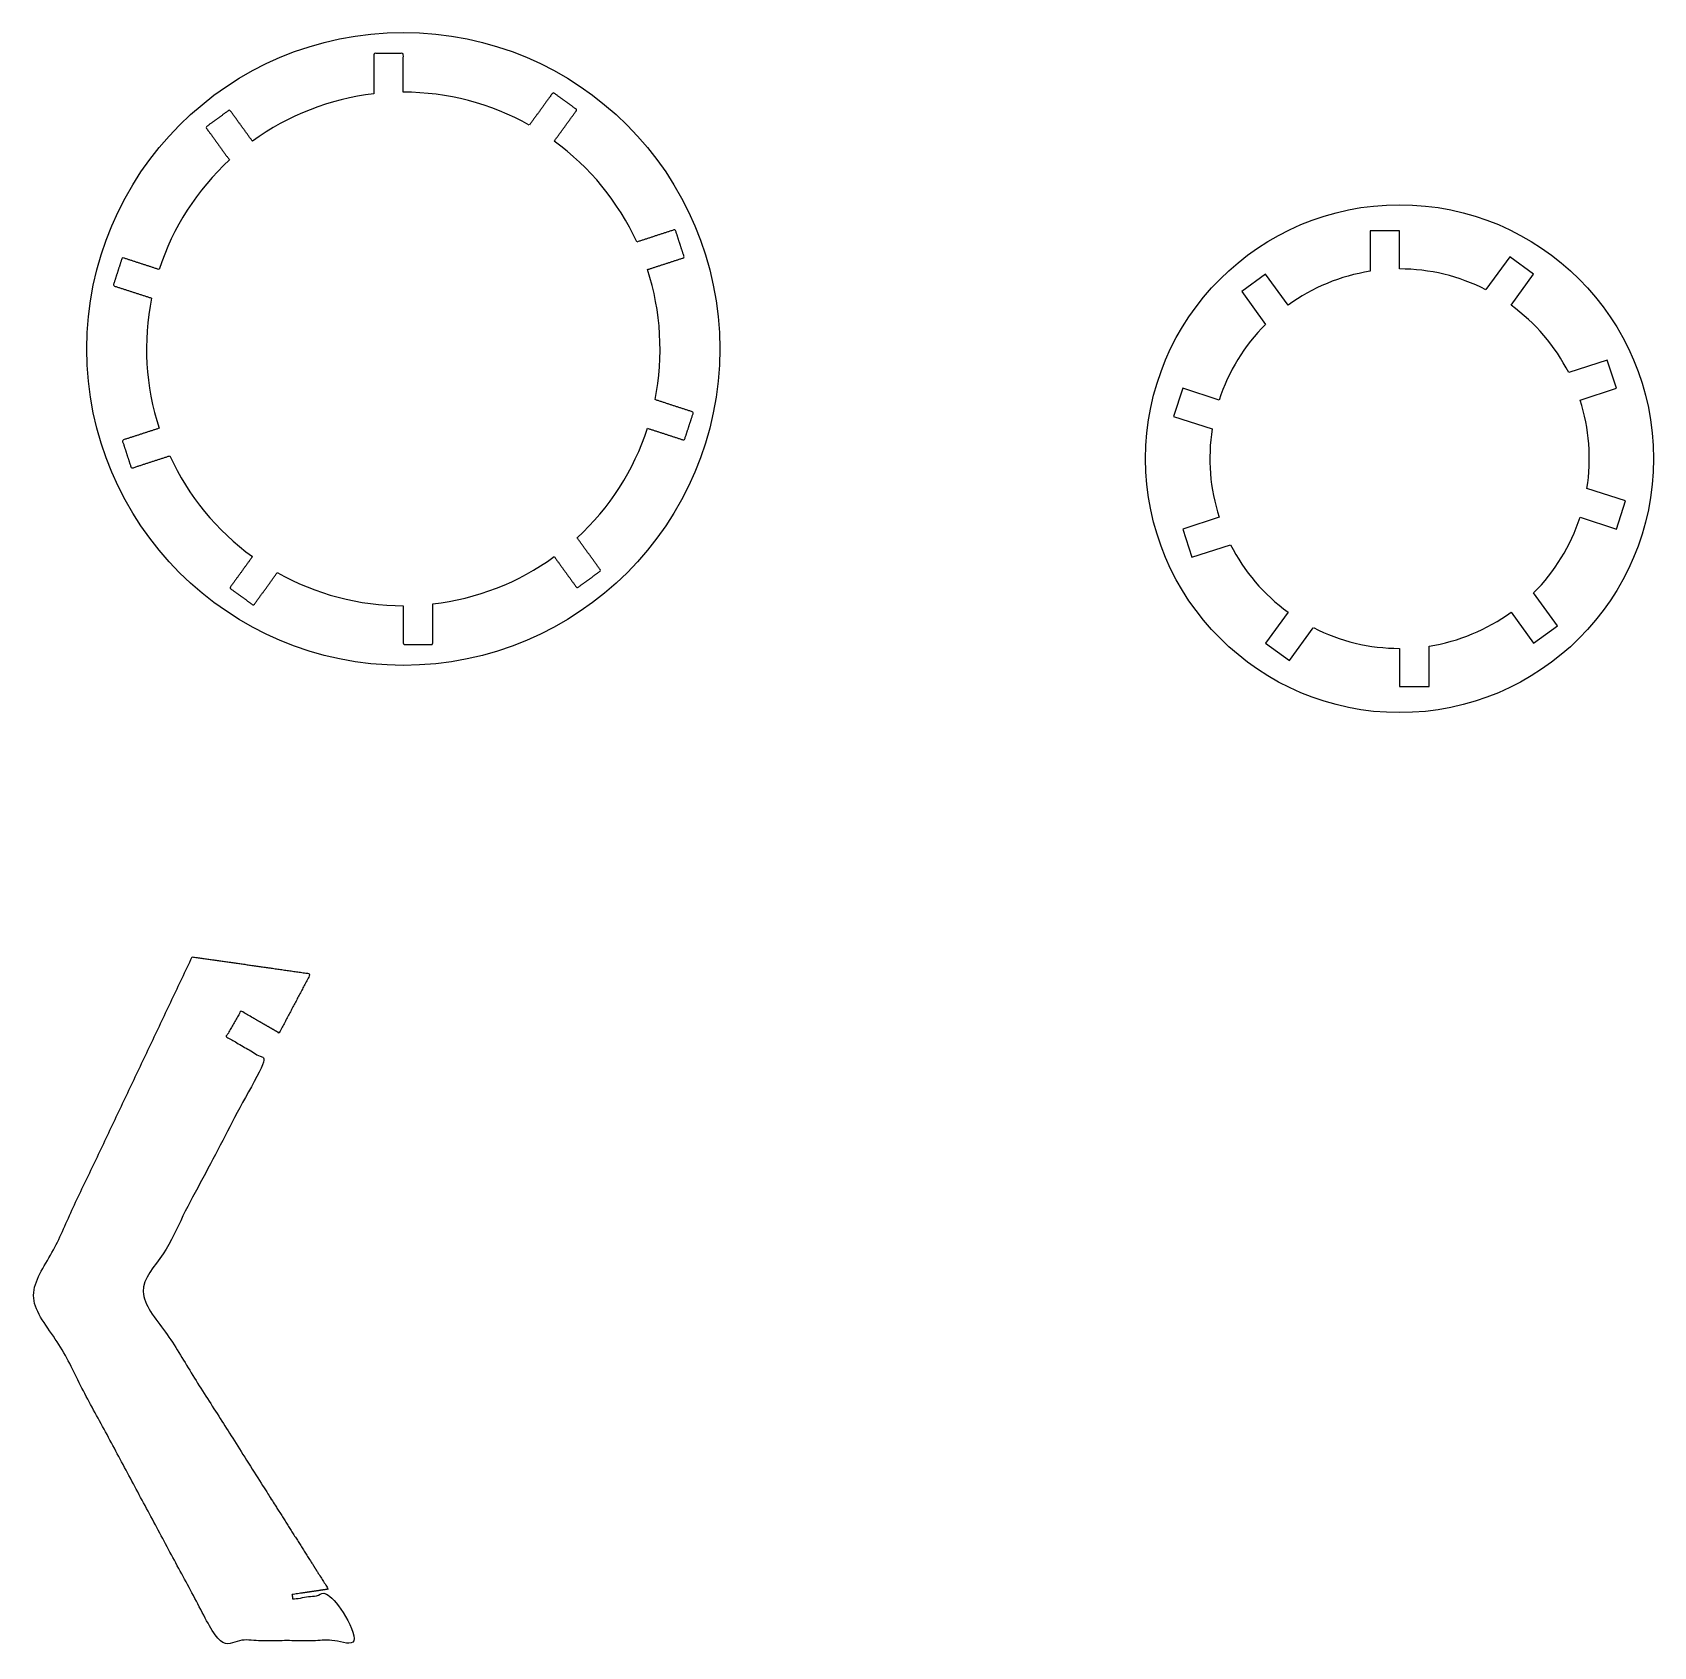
# Model space of a CAD drawing. Header units: millimetres. Extents: x -98 to 94, y -84 to 107.
import ezdxf

# ---------------------------------------------------------------- set-up
doc = ezdxf.new("R2010")
doc.units = ezdxf.units.MM
doc.header["$MEASUREMENT"] = 0
doc.layers.add('Default', color=178, linetype='Continuous', true_color=0x000000)

msp = doc.modelspace()

# ---------------------------------------------------------------- linework, layer by layer
at = {"layer": 'Default'}
for points in [[(64, 79.47), (64, 84), (60.5, 84), (60.5, 79.2)], [(77.21, 75.18), (79.87, 78.84), (77.04, 80.9), (74.22, 77.02)], [(50.79, 75.18), (48.13, 78.84), (45.3, 76.79), (48.12, 72.9)], [(85.37, 63.94), (89.68, 65.34), (88.6, 68.67), (84.03, 67.19)], [(42.63, 63.94), (38.32, 65.34), (37.24, 62.01), (41.81, 60.53)], [(85.37, 50.06), (89.68, 48.66), (90.76, 51.99), (86.19, 53.47)], [(42.63, 50.06), (38.32, 48.66), (39.4, 45.33), (43.97, 46.81)], [(77.21, 38.82), (79.87, 35.16), (82.7, 37.21), (79.88, 41.1)], [(50.79, 38.82), (48.13, 35.16), (50.96, 33.1), (53.78, 36.98)], [(64, 34.53), (64, 30), (67.5, 30), (67.5, 34.8)]]:
    msp.add_lwpolyline(points, dxfattribs=at)
for centre, radius in [((-54, 70), 37.48), ((64, 57), 30.08)]:
    msp.add_circle(centre, radius, dxfattribs=at)
for centre, radius, start, end in [((-54, 70), 30.41, 96.6082, 126), ((-54, 70), 30.41, 96.6082, 126), ((-54, 70), 30.41, 60.6082, 90), ((-54, 70), 30.41, 60.6082, 90), ((-54, 70), 30.41, 24.6082, 54), ((-54, 70), 30.41, 24.6082, 54), ((-54, 70), 30.41, 132.6082, 162), ((-54, 70), 30.41, 132.6082, 162), ((-54, 70), 30.41, 348.6082, 18), ((-54, 70), 30.41, 348.6082, 18), ((64, 57), 22.47, 98.9602, 126), ((64, 57), 22.47, 62.9602, 90), ((-54, 70), 30.41, 168.6082, 198), ((-54, 70), 30.41, 168.6082, 198), ((64, 57), 22.47, 26.9602, 54), ((64, 57), 22.47, 134.9602, 162), ((64, 57), 22.47, 350.9602, 18), ((-54, 70), 30.41, 312.6082, 342), ((64, 57), 22.47, 170.9602, 198), ((-54, 70), 30.41, 204.6082, 234), ((-54, 70), 30.41, 204.6082, 234), ((64, 57), 22.47, 314.9602, 342), ((64, 57), 22.47, 206.9602, 234), ((-54, 70), 30.41, 276.6082, 306), ((-54, 70), 30.41, 276.6082, 306), ((-54, 70), 30.41, 240.6082, 270), ((-54, 70), 30.41, 240.6082, 270), ((64, 57), 22.47, 278.9602, 306), ((64, 57), 22.47, 242.9602, 270)]:
    msp.add_arc(centre, radius, start, end, dxfattribs=at)
for points, knots in [([(-54, 100.41), (-54, 102.71), (-54, 105), (-55.75, 105), (-57.5, 105), (-57.5, 102.61), (-57.5, 100.21)], [3.357407, 3.357407, 3.357407, 4, 4, 5, 5, 5.670905, 5.670905, 5.670905]), ([(-36.12, 94.61), (-34.78, 96.46), (-33.43, 98.32), (-34.84, 99.34), (-36.26, 100.37), (-37.67, 98.44), (-39.07, 96.5)], [3.357407, 3.357407, 3.357407, 4, 4, 5, 5, 5.670905, 5.670905, 5.670905]), ([(-71.88, 94.61), (-73.22, 96.46), (-74.57, 98.32), (-75.99, 97.29), (-77.4, 96.26), (-76, 94.32), (-74.59, 92.38)], [3.357407, 3.357407, 3.357407, 4, 4, 5, 5, 5.670905, 5.670905, 5.670905]), ([(-25.07, 79.4), (-22.89, 80.11), (-20.71, 80.82), (-21.25, 82.48), (-21.79, 84.14), (-24.07, 83.4), (-26.35, 82.66)], [3.357407, 3.357407, 3.357407, 4, 4, 5, 5, 5.670905, 5.670905, 5.670905]), ([(-82.93, 79.4), (-85.11, 80.11), (-87.29, 80.82), (-87.83, 79.15), (-88.37, 77.49), (-86.09, 76.75), (-83.81, 76.01)], [3.357407, 3.357407, 3.357407, 4, 4, 5, 5, 5.670905, 5.670905, 5.670905]), ([(-25.07, 60.6), (-22.89, 59.89), (-20.71, 59.18), (-20.17, 60.85), (-19.63, 62.51), (-21.91, 63.25), (-24.19, 63.99)], [3.357407, 3.357407, 3.357407, 4, 4, 5, 5, 5.670905, 5.670905, 5.670905]), ([(-82.93, 60.6), (-85.11, 59.89), (-87.29, 59.18), (-86.75, 57.52), (-86.21, 55.86), (-83.93, 56.6), (-81.65, 57.34)], [3.357407, 3.357407, 3.357407, 4, 4, 5, 5, 5.670905, 5.670905, 5.670905]), ([(-36.12, 45.39), (-34.78, 43.54), (-33.43, 41.68), (-32.01, 42.71), (-30.6, 43.74), (-32, 45.68), (-33.41, 47.62)], [3.357407, 3.357407, 3.357407, 4, 4, 5, 5, 5.670905, 5.670905, 5.670905]), ([(-71.88, 45.39), (-73.22, 43.54), (-74.57, 41.68), (-73.16, 40.66), (-71.74, 39.63), (-70.33, 41.56), (-68.93, 43.5)], [3.357407, 3.357407, 3.357407, 4, 4, 5, 5, 5.670905, 5.670905, 5.670905]), ([(-54, 39.59), (-54, 37.29), (-54, 35), (-52.25, 35), (-50.5, 35), (-50.5, 37.39), (-50.5, 39.79)], [3.357407, 3.357407, 3.357407, 4, 4, 5, 5, 5.670905, 5.670905, 5.670905]), ([(-79, -2), (-88.5, -22), (-98, -42), (-87, -62.5), (-76, -83), (-67.5, -83), (-59, -83), (-60.78, -80.19), (-62.56, -77.38), (-64.83, -77.73), (-67.1, -78.07), (-67.14, -77.8), (-67.18, -77.53), (-65.03, -77.21), (-62.88, -76.89), (-73.94, -59.44), (-85, -42), (-77.67, -28.07), (-70.33, -14.13), (-72.66, -12.8), (-74.98, -11.46), (-74.1, -9.94), (-73.23, -8.42), (-70.96, -9.72), (-68.7, -11.02), (-66.85, -7.51), (-65, -4), (-72, -3), (-79, -2)], [-4.625109, -4.625109, -4.625109, -3.625109, -3.625109, -2.625109, -2.625109, -1.625109, -1.625109, -1.488157, -1.488157, -0.848616, -0.848616, 0.151384, 0.151384, 0.757721, 0.757721, 1.608609, 1.608609, 2.341955, 2.341955, 3.087619, 3.087619, 4.087619, 4.087619, 4.81514, 4.81514, 5, 5, 6, 6, 6])]:
    msp.add_open_spline(points, degree=2, knots=knots, dxfattribs=at)

doc.saveas('drawing.dxf')
